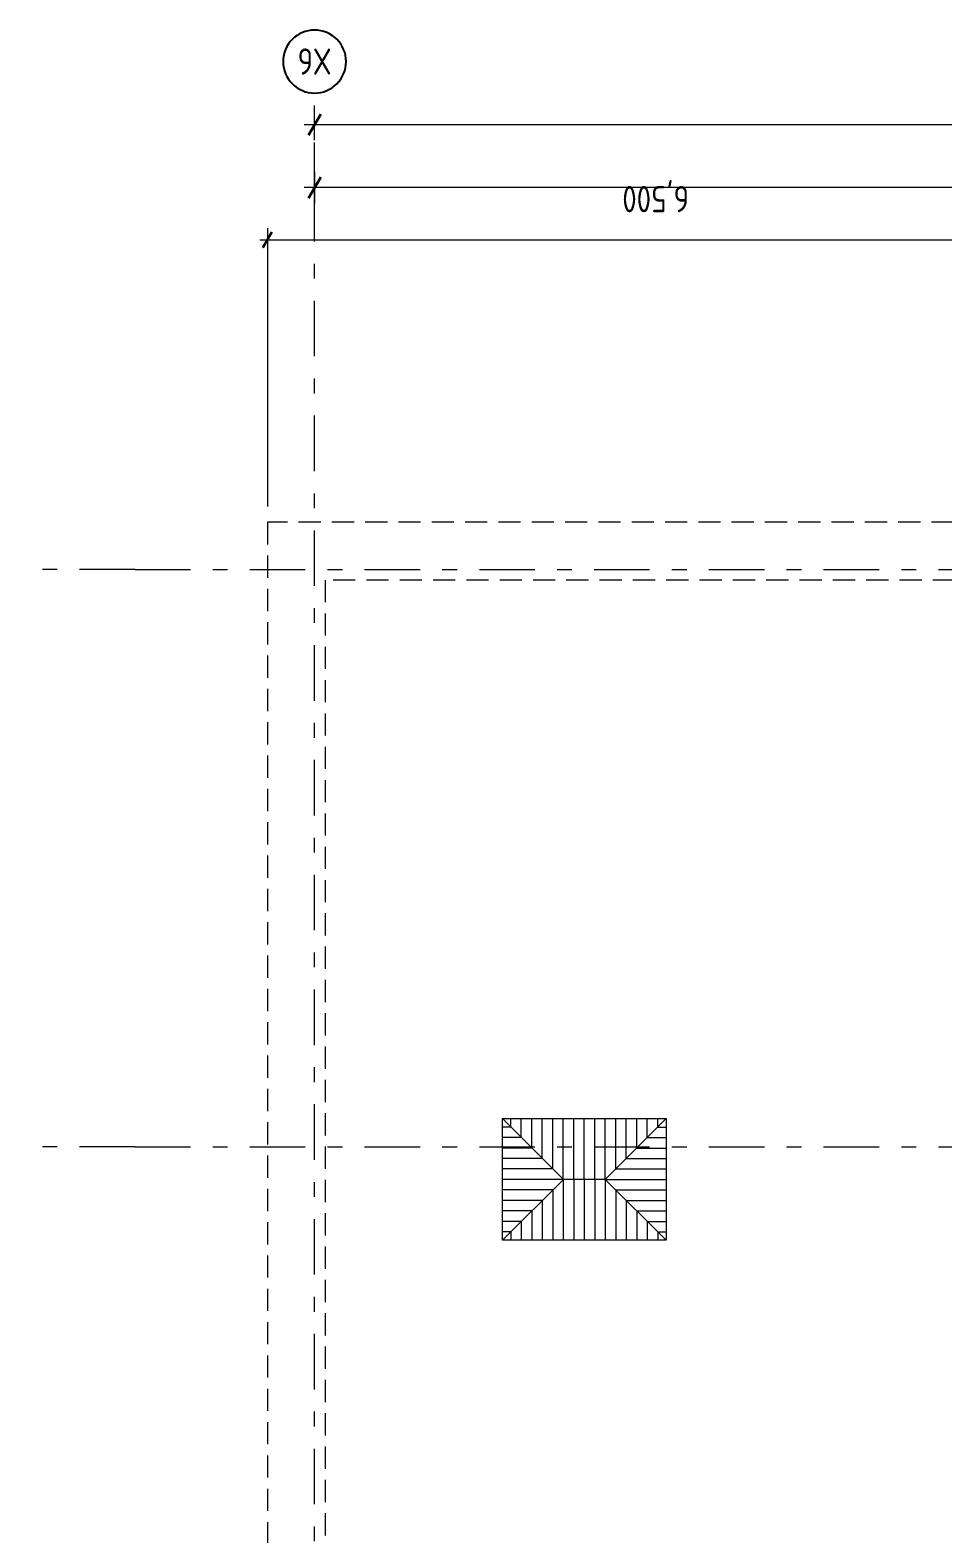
# Model space of a CAD drawing. Header units: millimetres. Extents: x 18162 to 3540582, y 72188 to 247925.
# Drawn here: x 1288258 to 1296956, y 162409 to 176736 of the extents above; entities that cross this region are included whole.
import ezdxf
from ezdxf.enums import TextEntityAlignment as Align

# ---------------------------------------------------------------- set-up
doc = ezdxf.new("R2010")
doc.units = ezdxf.units.MM
doc.header["$MEASUREMENT"] = 0
doc.linetypes.add('Double Dashed', pattern=[1093.611073, 529.166651, -211.666656, 141.111112, -211.666656])
doc.linetypes.add('Hidden Line', pattern=[317.5, 211.666667, -105.833333])
for name, color, linetype in [('Dimensioning - Detail', 7, 'Continuous'), ('Dimensioning - General', 7, 'Continuous'), ('Shell - Roof', 7, 'Continuous'), ('Structural - Grid', 7, 'Continuous')]:
    doc.layers.add(name, color=color, linetype=linetype)
doc.styles.add('GENERATED_STYLE_3', font='', dxfattribs={"width": 0.8})
doc.styles.get('GENERATED_STYLE_3').set_extended_font_data('ISOCPEUR MON')
doc.dimstyles.new('GENERATED_STYLE__2', dxfattribs={"dimtxt": 250, "dimasz": 152, "dimexe": 0.18, "dimexo": 0.0625, "dimgap": 0, "dimtad": 1, "dimdec": 0, "dimzin": 0, "dimdsep": 46, "dimtxsty": 'GENERATED_STYLE_3', "dimblk": 'ARROWHEAD_2', "dimblk1": 'ARROWHEAD_2', "dimblk2": 'ARROWHEAD_2', "dimcen": 0.09, "dimse1": 1, "dimse2": 1, "dimclrd": 13, "dimclre": 13, "dimclrt": 13, "dimadec": 0, "dimazin": 0, "dimtfac": 1, "dimtdec": 4, "dimtmove": 0, "dimatfit": 3, "dimfxl": 1, "dimtolj": 1, "dimtzin": 0, "dimarcsym": 0})
doc.dimstyles.new('GENERATED_STYLE__3', dxfattribs={"dimtxt": 200, "dimasz": 114, "dimexe": 0.18, "dimexo": 150, "dimgap": 0, "dimtad": 1, "dimdec": 0, "dimzin": 0, "dimdsep": 46, "dimtxsty": 'GENERATED_STYLE_3', "dimblk": 'ARROWHEAD_2', "dimblk1": 'ARROWHEAD_2', "dimblk2": 'ARROWHEAD_2', "dimcen": 0.09, "dimclrd": 13, "dimclre": 13, "dimclrt": 13, "dimadec": 0, "dimazin": 0, "dimtfac": 1, "dimtdec": 4, "dimtmove": 0, "dimatfit": 3, "dimfxl": 1, "dimtolj": 1, "dimtzin": 0, "dimarcsym": 0})

# ---------------------------------------------------------------- blocks, each defined once
blk = doc.blocks.new('*X714', base_point=(1270096, 74951))
at = {"layer": 'Shell - Roof', "color": 7, "linetype": 'Continuous', "lineweight": 5}
for p, q in [((1292839, 166286), (1292839, 166366)), ((1292839, 166286), (1292839, 166366)), ((1292939, 166286), (1292939, 166366)), ((1292939, 166286), (1292939, 166366)), ((1293039, 166286), (1293039, 166366)), ((1293039, 166286), (1293039, 166366)), ((1293139, 166286), (1293139, 166366)), ((1293139, 166286), (1293139, 166366)), ((1293239, 166286), (1293239, 166366)), ((1293239, 166286), (1293239, 166366)), ((1293339, 166286), (1293339, 166366)), ((1293339, 166286), (1293339, 166366)), ((1293439, 166286), (1293439, 166366)), ((1293439, 166286), (1293439, 166366)), ((1293539, 166286), (1293539, 166366)), ((1293539, 166286), (1293539, 166366)), ((1293639, 166286), (1293639, 166366)), ((1293639, 166286), (1293639, 166366)), ((1293739, 166286), (1293739, 166366)), ((1293739, 166286), (1293739, 166366)), ((1293839, 166286), (1293839, 166366)), ((1293839, 166286), (1293839, 166366)), ((1293939, 166286), (1293939, 166366)), ((1293939, 166286), (1293939, 166366)), ((1294039, 166286), (1294039, 166366)), ((1294039, 166286), (1294039, 166366)), ((1294139, 166286), (1294139, 166366)), ((1294139, 166286), (1294139, 166366)), ((1294239, 166286), (1294239, 166366)), ((1294239, 166286), (1294239, 166366)), ((1292939, 166186), (1292939, 166286)), ((1292939, 166186), (1292939, 166286)), ((1293039, 166086), (1293039, 166286)), ((1293039, 166086), (1293039, 166286)), ((1293139, 166036), (1293139, 166286)), ((1293139, 166036), (1293139, 166286)), ((1293239, 166036), (1293239, 166286)), ((1293239, 166036), (1293239, 166286)), ((1293339, 166036), (1293339, 166286)), ((1293339, 166036), (1293339, 166286)), ((1293439, 166036), (1293439, 166286)), ((1293439, 166036), (1293439, 166286)), ((1293539, 166036), (1293539, 166286)), ((1293539, 166036), (1293539, 166286)), ((1293639, 166036), (1293639, 166286)), ((1293639, 166036), (1293639, 166286)), ((1293739, 166036), (1293739, 166286)), ((1293739, 166036), (1293739, 166286)), ((1293839, 166036), (1293839, 166286)), ((1293839, 166036), (1293839, 166286)), ((1293939, 166036), (1293939, 166286)), ((1293939, 166036), (1293939, 166286)), ((1294039, 166086), (1294039, 166286)), ((1294039, 166086), (1294039, 166286)), ((1294139, 166186), (1294139, 166286)), ((1294139, 166186), (1294139, 166286)), ((1293139, 165986), (1293139, 166036)), ((1293139, 165986), (1293139, 166036)), ((1293239, 165886), (1293239, 166036)), ((1293239, 165886), (1293239, 166036)), ((1293339, 165786), (1293339, 166036)), ((1293339, 165786), (1293339, 166036)), ((1293439, 165786), (1293439, 166036)), ((1293439, 165786), (1293439, 166036)), ((1293539, 165786), (1293539, 166036)), ((1293539, 165786), (1293539, 166036)), ((1293639, 165786), (1293639, 166036)), ((1293639, 165786), (1293639, 166036)), ((1293739, 165786), (1293739, 166036)), ((1293739, 165786), (1293739, 166036)), ((1293839, 165886), (1293839, 166036)), ((1293839, 165886), (1293839, 166036)), ((1293939, 165986), (1293939, 166036)), ((1293939, 165986), (1293939, 166036))]:
    blk.add_line(p, q, dxfattribs=at)
blk = doc.blocks.new('*X715', base_point=(1270096, 74951))
at = {"layer": 'Shell - Roof', "color": 7, "linetype": 'Continuous', "lineweight": 5}
for p, q in [((1293339, 165786), (1293339, 165536)), ((1293339, 165786), (1293339, 165536)), ((1293439, 165786), (1293439, 165536)), ((1293439, 165786), (1293439, 165536)), ((1293539, 165786), (1293539, 165536)), ((1293539, 165786), (1293539, 165536)), ((1293639, 165786), (1293639, 165536)), ((1293639, 165786), (1293639, 165536)), ((1293739, 165786), (1293739, 165536)), ((1293739, 165786), (1293739, 165536)), ((1293239, 165686), (1293239, 165536)), ((1293239, 165686), (1293239, 165536)), ((1293839, 165686), (1293839, 165536)), ((1293839, 165686), (1293839, 165536)), ((1293039, 165486), (1293039, 165286)), ((1293039, 165486), (1293039, 165286)), ((1293139, 165586), (1293139, 165536)), ((1293139, 165586), (1293139, 165536)), ((1293139, 165536), (1293139, 165286)), ((1293139, 165536), (1293139, 165286)), ((1293239, 165536), (1293239, 165286)), ((1293239, 165536), (1293239, 165286)), ((1293339, 165536), (1293339, 165286)), ((1293339, 165536), (1293339, 165286)), ((1293439, 165536), (1293439, 165286)), ((1293439, 165536), (1293439, 165286)), ((1293539, 165536), (1293539, 165286)), ((1293539, 165536), (1293539, 165286)), ((1293639, 165536), (1293639, 165286)), ((1293639, 165536), (1293639, 165286)), ((1293739, 165536), (1293739, 165286)), ((1293739, 165536), (1293739, 165286)), ((1293839, 165536), (1293839, 165286)), ((1293839, 165536), (1293839, 165286)), ((1293939, 165586), (1293939, 165536)), ((1293939, 165586), (1293939, 165536)), ((1293939, 165536), (1293939, 165286)), ((1293939, 165536), (1293939, 165286)), ((1294039, 165486), (1294039, 165286)), ((1294039, 165486), (1294039, 165286)), ((1292939, 165386), (1292939, 165286)), ((1292939, 165386), (1292939, 165286)), ((1294139, 165386), (1294139, 165286)), ((1294139, 165386), (1294139, 165286)), ((1292839, 165286), (1292839, 165206)), ((1292839, 165286), (1292839, 165206)), ((1292939, 165286), (1292939, 165206)), ((1292939, 165286), (1292939, 165206)), ((1293039, 165286), (1293039, 165206)), ((1293039, 165286), (1293039, 165206)), ((1293139, 165286), (1293139, 165206)), ((1293139, 165286), (1293139, 165206)), ((1293239, 165286), (1293239, 165206)), ((1293239, 165286), (1293239, 165206)), ((1293339, 165286), (1293339, 165206)), ((1293339, 165286), (1293339, 165206)), ((1293439, 165286), (1293439, 165206)), ((1293439, 165286), (1293439, 165206)), ((1293539, 165286), (1293539, 165206)), ((1293539, 165286), (1293539, 165206)), ((1293639, 165286), (1293639, 165206)), ((1293639, 165286), (1293639, 165206)), ((1293739, 165286), (1293739, 165206)), ((1293739, 165286), (1293739, 165206)), ((1293839, 165286), (1293839, 165206)), ((1293839, 165286), (1293839, 165206)), ((1293939, 165286), (1293939, 165206)), ((1293939, 165286), (1293939, 165206)), ((1294039, 165286), (1294039, 165206)), ((1294039, 165286), (1294039, 165206)), ((1294139, 165286), (1294139, 165206)), ((1294139, 165286), (1294139, 165206)), ((1294239, 165286), (1294239, 165206)), ((1294239, 165286), (1294239, 165206))]:
    blk.add_line(p, q, dxfattribs=at)
blk = doc.blocks.new('*X716', base_point=(1270096, 74951))
at = {"layer": 'Shell - Roof', "color": 7, "linetype": 'Continuous', "lineweight": 5}
for p, q in [((1294239, 166286), (1294289, 166286)), ((1294239, 166286), (1294289, 166286)), ((1294289, 166286), (1294319, 166286)), ((1294289, 166286), (1294319, 166286)), ((1294039, 166086), (1294289, 166086)), ((1294039, 166086), (1294289, 166086)), ((1294139, 166186), (1294289, 166186)), ((1294139, 166186), (1294289, 166186)), ((1294289, 166186), (1294319, 166186)), ((1294289, 166186), (1294319, 166186)), ((1294289, 166086), (1294319, 166086)), ((1294289, 166086), (1294319, 166086)), ((1293939, 165986), (1294039, 165986)), ((1293939, 165986), (1294039, 165986)), ((1294039, 165986), (1294289, 165986)), ((1294039, 165986), (1294289, 165986)), ((1294289, 165986), (1294319, 165986)), ((1294289, 165986), (1294319, 165986)), ((1293739, 165786), (1293789, 165786)), ((1293739, 165786), (1293789, 165786)), ((1293789, 165786), (1294039, 165786)), ((1293789, 165786), (1294039, 165786)), ((1293839, 165886), (1294039, 165886)), ((1293839, 165886), (1294039, 165886)), ((1294039, 165886), (1294289, 165886)), ((1294039, 165886), (1294289, 165886)), ((1294039, 165786), (1294289, 165786)), ((1294039, 165786), (1294289, 165786)), ((1294289, 165886), (1294319, 165886)), ((1294289, 165886), (1294319, 165886)), ((1294289, 165786), (1294319, 165786)), ((1294289, 165786), (1294319, 165786)), ((1293839, 165686), (1294039, 165686)), ((1293839, 165686), (1294039, 165686)), ((1294039, 165686), (1294289, 165686)), ((1294039, 165686), (1294289, 165686)), ((1294289, 165686), (1294319, 165686)), ((1294289, 165686), (1294319, 165686)), ((1293939, 165586), (1294039, 165586)), ((1293939, 165586), (1294039, 165586)), ((1294039, 165586), (1294289, 165586)), ((1294039, 165586), (1294289, 165586)), ((1294039, 165486), (1294289, 165486)), ((1294039, 165486), (1294289, 165486)), ((1294289, 165586), (1294319, 165586)), ((1294289, 165586), (1294319, 165586)), ((1294289, 165486), (1294319, 165486)), ((1294289, 165486), (1294319, 165486)), ((1294139, 165386), (1294289, 165386)), ((1294139, 165386), (1294289, 165386)), ((1294289, 165386), (1294319, 165386)), ((1294289, 165386), (1294319, 165386)), ((1294239, 165286), (1294289, 165286)), ((1294239, 165286), (1294289, 165286)), ((1294289, 165286), (1294319, 165286)), ((1294289, 165286), (1294319, 165286))]:
    blk.add_line(p, q, dxfattribs=at)
blk = doc.blocks.new('*X717', base_point=(1270096, 74951))
at = {"layer": 'Shell - Roof', "color": 7, "linetype": 'Continuous', "lineweight": 5}
for p, q in [((1292789, 166286), (1292759, 166286)), ((1292789, 166286), (1292759, 166286)), ((1292839, 166286), (1292789, 166286)), ((1292839, 166286), (1292789, 166286)), ((1292789, 166186), (1292759, 166186)), ((1292789, 166186), (1292759, 166186)), ((1292789, 166086), (1292759, 166086)), ((1292789, 166086), (1292759, 166086)), ((1292939, 166186), (1292789, 166186)), ((1292939, 166186), (1292789, 166186)), ((1293039, 166086), (1292789, 166086)), ((1293039, 166086), (1292789, 166086)), ((1292789, 165986), (1292759, 165986)), ((1292789, 165986), (1292759, 165986)), ((1293039, 165986), (1292789, 165986)), ((1293039, 165986), (1292789, 165986)), ((1293139, 165986), (1293039, 165986)), ((1293139, 165986), (1293039, 165986)), ((1292789, 165886), (1292759, 165886)), ((1292789, 165886), (1292759, 165886)), ((1292789, 165786), (1292759, 165786)), ((1292789, 165786), (1292759, 165786)), ((1293039, 165886), (1292789, 165886)), ((1293039, 165886), (1292789, 165886)), ((1293039, 165786), (1292789, 165786)), ((1293039, 165786), (1292789, 165786)), ((1293239, 165886), (1293039, 165886)), ((1293239, 165886), (1293039, 165886)), ((1293289, 165786), (1293039, 165786)), ((1293289, 165786), (1293039, 165786)), ((1293339, 165786), (1293289, 165786)), ((1293339, 165786), (1293289, 165786)), ((1292789, 165686), (1292759, 165686)), ((1292789, 165686), (1292759, 165686)), ((1293039, 165686), (1292789, 165686)), ((1293039, 165686), (1292789, 165686)), ((1293239, 165686), (1293039, 165686)), ((1293239, 165686), (1293039, 165686)), ((1292789, 165586), (1292759, 165586)), ((1292789, 165586), (1292759, 165586)), ((1292789, 165486), (1292759, 165486)), ((1292789, 165486), (1292759, 165486)), ((1293039, 165586), (1292789, 165586)), ((1293039, 165586), (1292789, 165586)), ((1293039, 165486), (1292789, 165486)), ((1293039, 165486), (1292789, 165486)), ((1293139, 165586), (1293039, 165586)), ((1293139, 165586), (1293039, 165586)), ((1292789, 165386), (1292759, 165386)), ((1292789, 165386), (1292759, 165386)), ((1292939, 165386), (1292789, 165386)), ((1292939, 165386), (1292789, 165386)), ((1292789, 165286), (1292759, 165286)), ((1292789, 165286), (1292759, 165286)), ((1292839, 165286), (1292789, 165286)), ((1292839, 165286), (1292789, 165286))]:
    blk.add_line(p, q, dxfattribs=at)
blk = doc.blocks.new('*D734', base_point=(1270096, 74951))
at = {"layer": 'Dimensioning - General', "color": 13, "linetype": 'Continuous', "lineweight": 13, "transparency": 16777216}
for p, q in [((1290969, 175686), (1290969, 175986)), ((1320969, 175686), (1320969, 175986)), ((1290871, 175836), (1290969, 175836)), ((1290969, 175836), (1320969, 175836)), ((1320969, 175836), (1321067, 175836))]:
    blk.add_line(p, q, dxfattribs=at)
at = {"layer": 'Dimensioning - General', "color": 12, "linetype": 'Continuous', "lineweight": 35, "transparency": 16777216}
for p, q in [((1291027, 175936), (1290912, 175736)), ((1320912, 175736), (1321027, 175936))]:
    blk.add_line(p, q, dxfattribs=at)
at = {"layer": 'Dimensioning - General', "color": 13, "lineweight": 13, "transparency": 16777216, "insert": (1306353, 175909), "char_height": 250, "attachment_point": 7, "rotation": 180, "style": 'GENERATED_STYLE_3'}
blk.add_mtext('\\A1;{\\pql;\\fISOCPEUR MON|b0|i0|c0|p0;\\W0.800000;30,000}', dxfattribs=at)
blk = doc.blocks.new('ARROWHEAD_2')
at = {"color": 0, "linetype": 'Continuous', "lineweight": 0}
for p, q in [((0, 0), (-1, 0)), ((-0.378, -0.655), (0.378, 0.655))]:
    blk.add_line(p, q, dxfattribs=at)
blk = doc.blocks.new('*D739', base_point=(1270096, 74951))
at = {"layer": 'Dimensioning - General', "color": 13, "linetype": 'Continuous', "lineweight": 13, "transparency": 16777216}
for p, q in [((1290969, 175386), (1290969, 175086)), ((1297469, 175386), (1297469, 175086)), ((1290969, 175236), (1290871, 175236)), ((1297469, 175236), (1290969, 175236)), ((1301469, 175236), (1297469, 175236))]:
    blk.add_line(p, q, dxfattribs=at)
at = {"layer": 'Dimensioning - General', "color": 12, "linetype": 'Continuous', "lineweight": 35, "transparency": 16777216}
for p, q in [((1291027, 175336), (1290912, 175136)), ((1297412, 175136), (1297527, 175336))]:
    blk.add_line(p, q, dxfattribs=at)
at = {"layer": 'Dimensioning - General', "color": 13, "lineweight": 13, "transparency": 16777216, "insert": (1294534, 175309), "char_height": 250, "attachment_point": 7, "rotation": 180, "style": 'GENERATED_STYLE_3'}
blk.add_mtext('\\A1;{\\pql;\\fISOCPEUR MON|b0|i0|c0|p0;\\W0.800000;6,500}', dxfattribs=at)
blk = doc.blocks.new('*D744', base_point=(1270096, 74951))
at = {"layer": 'Dimensioning - Detail', "color": 12, "linetype": 'Continuous', "lineweight": 35, "transparency": 16777216}
for p, q in [((1290563, 174811), (1290476, 174661)), ((1321376, 174661), (1321463, 174811))]:
    blk.add_line(p, q, dxfattribs=at)
at = {"layer": 'Dimensioning - Detail', "color": 13, "linetype": 'Continuous', "lineweight": 13, "transparency": 16777216}
for p, q in [((1290519, 174849), (1290519, 172197)), ((1321419, 174849), (1321419, 172197)), ((1290519, 174736), (1290446, 174736)), ((1321419, 174736), (1290519, 174736)), ((1321493, 174736), (1321419, 174736))]:
    blk.add_line(p, q, dxfattribs=at)
at = {"layer": 'Dimensioning - Detail', "color": 13, "lineweight": 13, "transparency": 16777216, "insert": (1306277, 174794), "char_height": 200, "attachment_point": 7, "rotation": 180, "style": 'GENERATED_STYLE_3'}
blk.add_mtext('\\A1;{\\pql;\\fISOCPEUR MON|b0|i0|c0|p0;\\W0.800000;30,900}', dxfattribs=at)
blk = doc.blocks.new('Standard grid marker[351]_2', base_point=(1288258, 166096))
at = {"layer": 'Structural - Grid', "color": 13, "linetype": 'Double Dashed', "lineweight": 13}
for q in [(1288258, 166096), (1323820, 166096)]:
    blk.add_line((1289258, 166096), q, dxfattribs=at)
at = {"layer": 'Structural - Grid', "color": 13, "lineweight": 13, "style": 'GENERATED_STYLE_3'}
blk.add_attdef('AC_MarkerText_1', text='', height=250, rotation=180, dxfattribs=at).set_placement((1325120, 165971), align=Align.TOP_CENTER)
blk = doc.blocks.new('Standard grid marker[352]_2', base_point=(1288258, 171596))
at = {"layer": 'Structural - Grid', "color": 13, "linetype": 'Double Dashed', "lineweight": 13}
for q in [(1288258, 171596), (1323820, 171596)]:
    blk.add_line((1289258, 171596), q, dxfattribs=at)
at = {"layer": 'Structural - Grid', "color": 13, "lineweight": 13, "style": 'GENERATED_STYLE_3'}
blk.add_attdef('AC_MarkerText_1', text='', height=250, rotation=180, dxfattribs=at).set_placement((1325120, 171471), align=Align.TOP_CENTER)
blk = doc.blocks.new('Standard grid marker[357]_2', base_point=(1290969, 147475))
at = {"layer": 'Structural - Grid', "color": 13, "linetype": 'Double Dashed', "lineweight": 13}
for p, q in [((1290969, 175136), (1290969, 176136)), ((1290969, 148475), (1290969, 175136))]:
    blk.add_line(p, q, dxfattribs=at)
at = {"layer": 'Structural - Grid', "color": 13, "linetype": 'Continuous', "lineweight": 25, "flags": 128}
blk.add_lwpolyline([(1290969, 176736, 1), (1290969, 176136, 1)], format="xyb", close=True, dxfattribs=at)
at = {"layer": 'Structural - Grid', "color": 13, "linetype": 'Double Dashed', "lineweight": 13}
blk.add_point((1290969, 175136), dxfattribs=at)
blk.add_point((1290969, 175136), dxfattribs=at)
at = {"layer": 'Structural - Grid', "color": 13, "lineweight": 13, "style": 'GENERATED_STYLE_3'}
blk.add_attdef('AC_MarkerText_1', text='', height=250, rotation=180, dxfattribs=at).set_placement((1290969, 176311), align=Align.TOP_CENTER)

msp = doc.modelspace()

# ---------------------------------------------------------------- linework, layer by layer
at = {"color": 7, "linetype": 'Hidden Line', "lineweight": 5}
for points in [[(1301187.2, 172046.4), (1290519.3, 172047.1), (1290519.3, 153146.4), (1301199.3, 153146.4), (1301199.3, 153697.1)], [(1301199.3, 172046.4), (1301199.3, 171496.4), (1291069.9, 171496.4), (1291069.9, 153697.1), (1301199.3, 153697.1)]]:
    msp.add_lwpolyline(points, dxfattribs=at)
at = {"layer": 'Shell - Roof', "color": 7, "linetype": 'Continuous', "lineweight": 13, "flags": 128}
for points in [[(1292759.3, 166366.4), (1294319.3, 166366.4)], [(1293339.3, 165786.4), (1292759.3, 166366.4)], [(1292759.3, 165206.4), (1292759.3, 166366.4)], [(1293739.3, 165786.4), (1294319.3, 166366.4)], [(1294319.3, 166366.4), (1294319.3, 165206.4)], [(1293339.3, 165786.4), (1292759.3, 165206.4)], [(1293739.3, 165786.4), (1293339.3, 165786.4)], [(1294319.3, 165206.4), (1293739.3, 165786.4)], [(1294319.3, 165206.4), (1292759.3, 165206.4)]]:
    msp.add_lwpolyline(points, dxfattribs=at)

# ---------------------------------------------------------------- block references
at = {"layer": 'Shell - Roof', "color": 7, "linetype": 'Continuous', "lineweight": 25}
for name in ['*X714', '*X717', '*X716', '*X715']:
    msp.add_blockref(name, (1270095.8, 74950.7), dxfattribs=at)
at = {"layer": 'Structural - Grid', "color": 13, "linetype": 'Continuous', "lineweight": 13}
ref = msp.add_blockref('Standard grid marker[357]_2', (1290969.3, 147474.9), dxfattribs=at)
ref.add_attrib('AC_MarkerText_1', 'X6', dxfattribs={"color": 13, "lineweight": 13, "height": 250, "rotation": 180, "style": 'GENERATED_STYLE_3', "width": 0.8}).set_placement((1290969.3, 176311.2), align=Align.TOP_CENTER)
for name, p in [('Standard grid marker[352]_2', (1288258, 171596.4)), ('Standard grid marker[351]_2', (1288258, 166096.4))]:
    msp.add_blockref(name, p, dxfattribs=at)

# ---------------------------------------------------------------- dimensions: what is measured, and where the dimension line sits
at = {"layer": 'Dimensioning - Detail', "color": 13, "linetype": 'Continuous', "lineweight": 13}
dim = msp.add_linear_dim(base=(1290519.3, 174736.2), p1=(1321419.2, 172047.1), p2=(1290519.3, 172047.1), angle=180, dimstyle='GENERATED_STYLE__3', dxfattribs=at)
dim.commit()
dim.dimension.update_dxf_attribs({"geometry": '*D744', "text_midpoint": (1305865.5, 174596.2), "dimtype": 160, "text_rotation": 180})
at = {"layer": 'Dimensioning - General', "color": 13, "linetype": 'Continuous', "lineweight": 13}
for base, p1, p2, angle, picture, middle in [((1320969.3, 175836.2), (1290969.3, 176136.2), (1320969.3, 176136.2), 0, '*D734', (1305839.6, 175661.2)), ((1290969.3, 175236.2), (1297469.3, 176136.2), (1290969.3, 176136.2), 180, '*D739', (1294114.8, 175061.2))]:
    dim = msp.add_linear_dim(base=base, p1=p1, p2=p2, angle=angle, dimstyle='GENERATED_STYLE__2', dxfattribs=at)
    dim.commit()
    dim.dimension.update_dxf_attribs({"geometry": picture, "text_midpoint": middle, "dimtype": 160, "text_rotation": 180})

doc.saveas('drawing.dxf')
